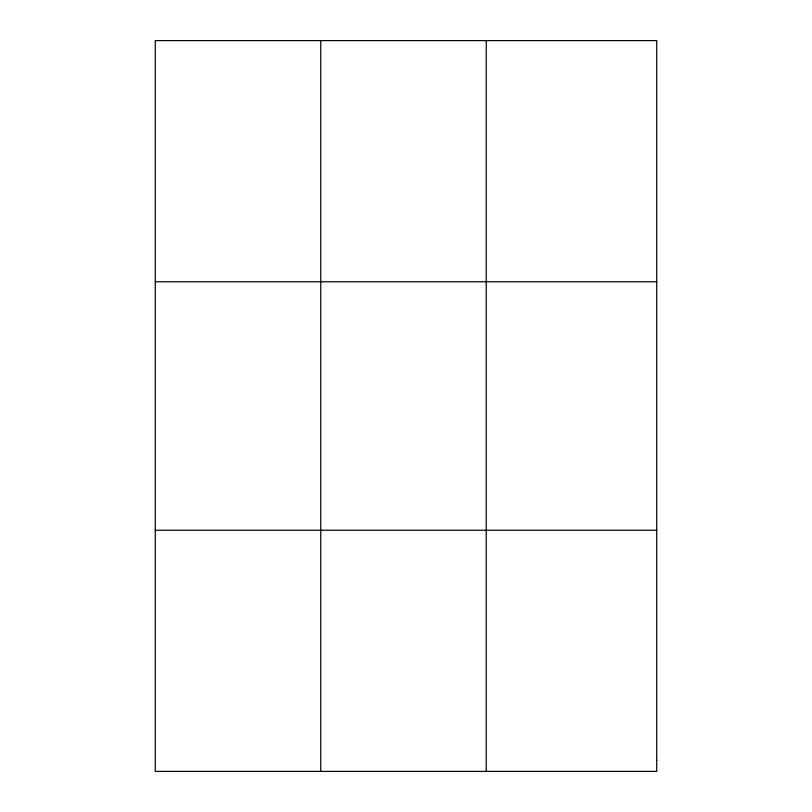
<?xml version="1.0" encoding="UTF-8"?>
<svg xmlns="http://www.w3.org/2000/svg" width="812" height="812" viewBox="0 0 812 812"><rect width="100%" height="100%" fill="white"/><g stroke="black" fill="none" stroke-linecap="round" stroke-linejoin="round"><path stroke-width="1.22" d="M320.75 40.6L320.75 771.4M486.236 40.6L486.236 771.4M155.275 281.764L656.725 281.764M155.275 530.236L656.725 530.236M656.725 760.438L656.725 771.4L155.275 771.4L155.275 40.6L656.725 40.6L656.725 760.438"/></g></svg>
